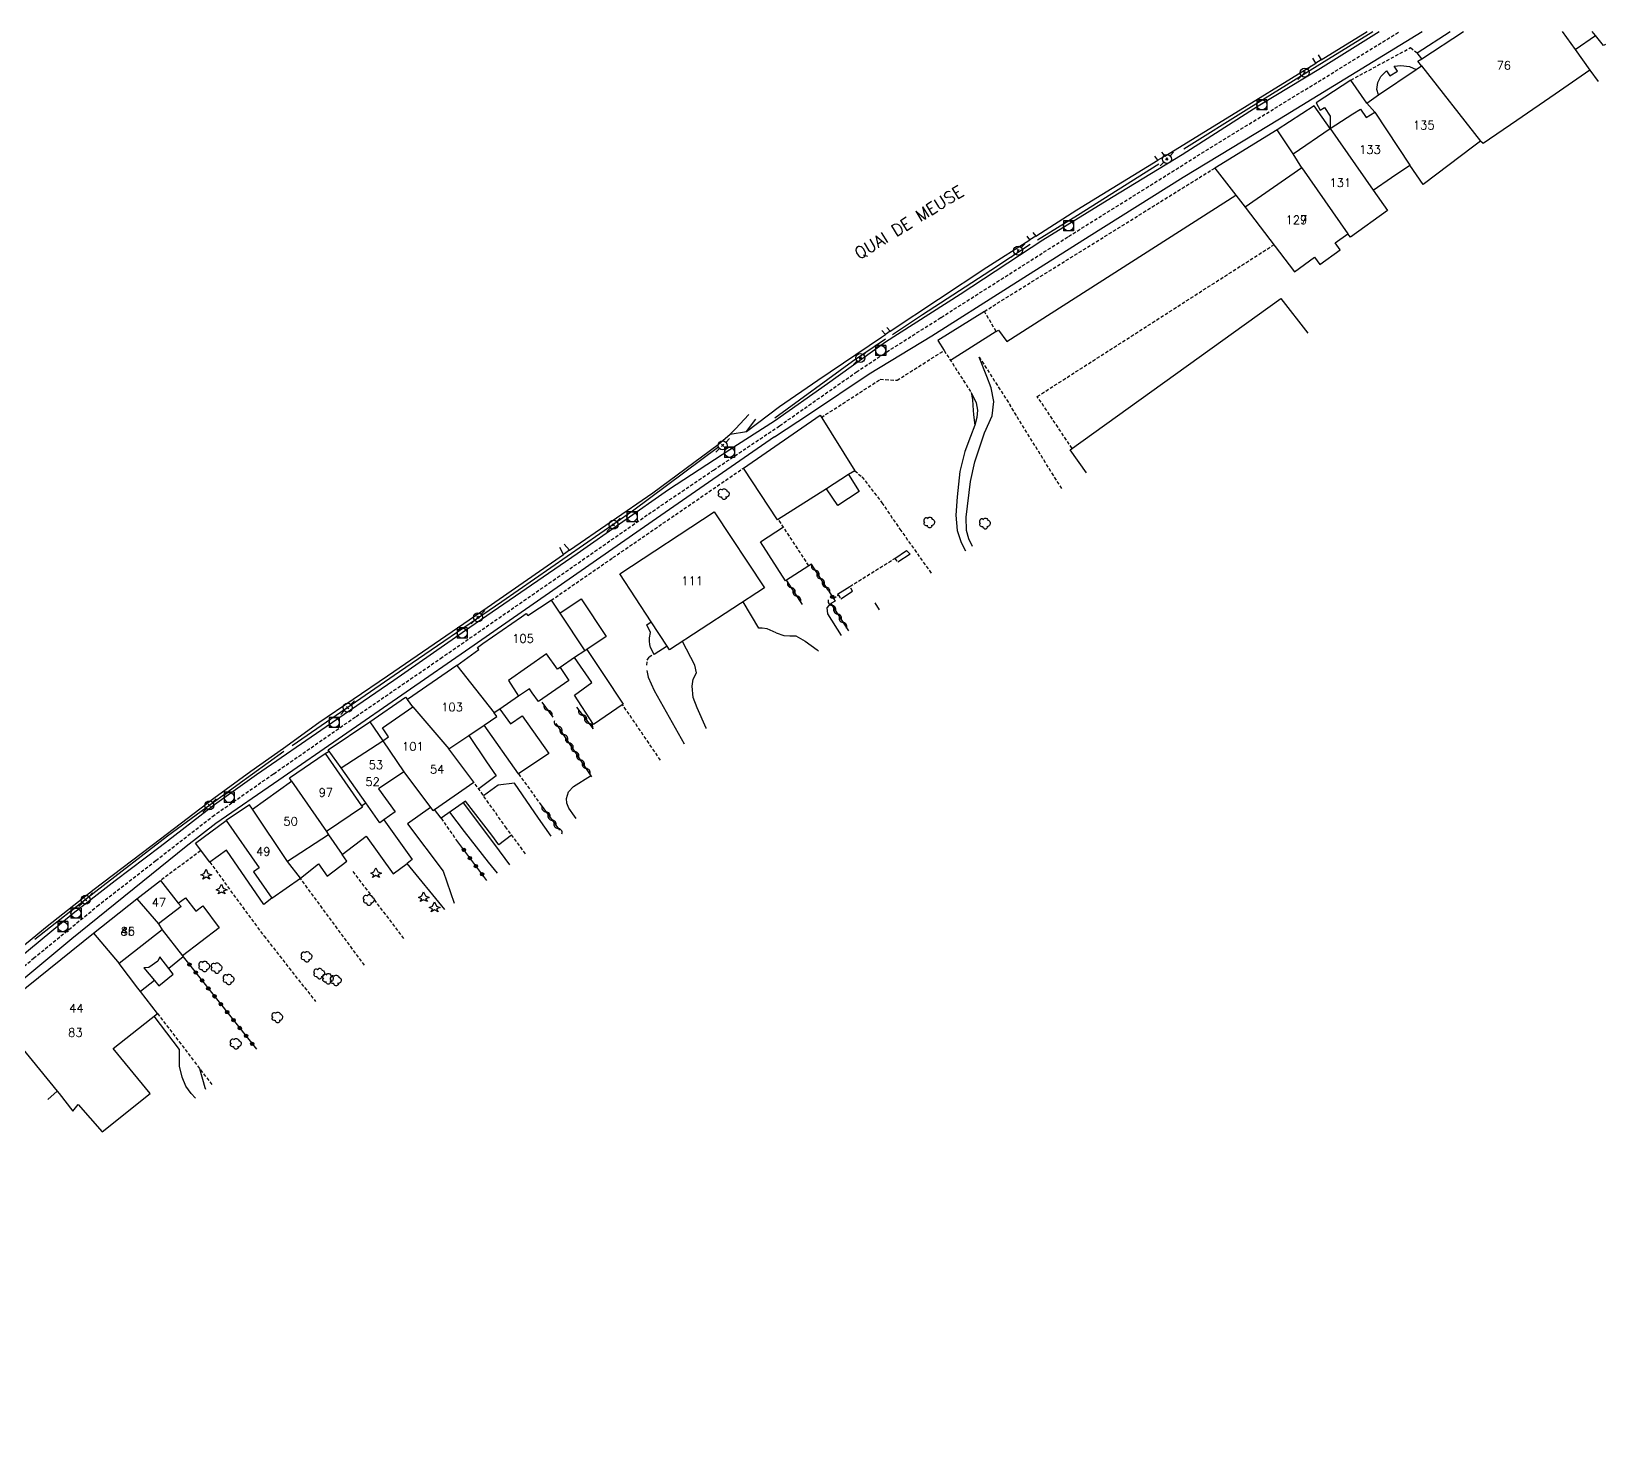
# Model space of a CAD drawing. Header units: millimetres. Extents: x 185031 to 186000, y 126999 to 128001.
# Drawn here: x 185646.1 to 185879.4, y 127792.4 to 128000 of the extents above; entities that cross this region are included whole.
import ezdxf
from ezdxf.enums import TextEntityAlignment as Align

# ---------------------------------------------------------------- set-up
doc = ezdxf.new("R2010")
doc.units = ezdxf.units.MM
doc.linetypes.add('DASHED', pattern=[0.75, 0.5, -0.25])
doc.layers.get('0').update_dxf_attribs({"linetype": 'CONTINUOUS'})
for name, color, linetype in [('W0001', 6, 'DASHED'), ('W0006', 2, 'CONTINUOUS'), ('W0008', 7, 'CONTINUOUS'), ('W0010', 4, 'CONTINUOUS'), ('W0014', 7, 'CONTINUOUS'), ('W0017', 7, 'CONTINUOUS'), ('W0101', 7, 'CONTINUOUS'), ('W0104', 1, 'CONTINUOUS'), ('W0105', 7, 'CONTINUOUS'), ('W0112', 1, 'DASHED'), ('W0211', 2, 'CONTINUOUS'), ('W0300', 7, 'CONTINUOUS'), ('W0303', 7, 'CONTINUOUS'), ('W0310', 3, 'CONTINUOUS'), ('W0323', 7, 'CONTINUOUS'), ('W0420', 7, 'CONTINUOUS'), ('W0473', 7, 'CONTINUOUS'), ('W0510', 5, 'CONTINUOUS'), ('W0989', 7, 'CONTINUOUS'), ('W0991', 7, 'CONTINUOUS'), ('W1102', 7, 'CONTINUOUS')]:
    doc.layers.add(name, color=color, linetype=linetype)
doc.styles.get("Standard").update_dxf_attribs({"font": 'romans.shx', "width": 0.85})

# ---------------------------------------------------------------- blocks, each defined once
blk = doc.blocks.new('T473')
for p, q in [((-0.166667, 0.166667), (0.166667, -0.166667)), ((-0.166667, -0.166667), (0.166667, 0.166667)), ((0.500001, 0.500001), (1.000002, 1.000002)), ((-1.000002, -1.000002), (-0.500001, -0.500001))]:
    blk.add_line(p, q)
blk.add_ellipse((0, 0), major_axis=(0.471405, 0.471405), ratio=1, start_param=5.4977871438, end_param=11.780972451)
blk = doc.blocks.new('T420')
for p, q in [((0.75, 0.75), (-0.75, 0.75)), ((-0.75, 0.75), (-0.75, -0.75)), ((0.75, 0.75), (0.75, -0.75)), ((0.75, -0.75), (-0.75, -0.75))]:
    blk.add_line(p, q)
blk.add_ellipse((0, 0), major_axis=(-0.53, 0.53), ratio=1, start_param=3.926991, end_param=10.210176)
blk = doc.blocks.new('T300')
for p, q in [((-0.8, 0.51), (-0.86, 0.34)), ((-0.86, 0.34), (-0.86, 0.17)), ((-0.86, 0.17), (-0.74, 0.06)), ((-0.69, 0.63), (-0.8, 0.51)), ((-0.8, -0.06), (-0.74, 0.06)), ((-0.74, 0.06), (-0.69, 0.11)), ((-0.57, 0.69), (-0.69, 0.63)), ((-0.46, 0.69), (-0.57, 0.69)), ((-0.29, 0.63), (-0.46, 0.69)), ((-0.29, 0.63), (-0.17, 0.74)), ((-0.23, 0.57), (-0.29, 0.63)), ((-0.17, 0.74), (-0.06, 0.8)), ((-0.06, 0.8), (0.06, 0.8)), ((0.06, 0.8), (0.23, 0.74)), ((0.23, 0.74), (0.34, 0.63)), ((0.34, 0.63), (0.4, 0.51)), ((0.46, 0.46), (0.34, 0.46)), ((0.4, 0.51), (0.4, 0.46)), ((0.57, 0.4), (0.46, 0.46)), ((0.57, 0.4), (0.69, 0.29)), ((0.69, 0.29), (0.74, 0.17)), ((0.74, 0.06), (0.69, -0.17)), ((0.74, 0.17), (0.74, 0.06)), ((-0.8, -0.17), (-0.8, -0.06)), ((-0.8, -0.23), (-0.8, -0.17)), ((-0.74, -0.34), (-0.8, -0.23)), ((-0.69, -0.4), (-0.74, -0.34)), ((-0.51, -0.46), (-0.69, -0.4)), ((-0.4, -0.46), (-0.51, -0.46)), ((-0.4, -0.46), (-0.34, -0.46)), ((-0.34, -0.46), (-0.34, -0.4)), ((-0.34, -0.51), (-0.34, -0.46)), ((-0.29, -0.63), (-0.34, -0.51)), ((-0.17, -0.74), (-0.29, -0.63)), ((-0.06, -0.8), (-0.17, -0.74)), ((0.06, -0.8), (-0.06, -0.8)), ((0.17, -0.74), (0.06, -0.8)), ((0.23, -0.69), (0.17, -0.74)), ((0.29, -0.46), (0.23, -0.46)), ((0.29, -0.63), (0.23, -0.69)), ((0.46, -0.4), (0.29, -0.46)), ((0.34, -0.51), (0.29, -0.63)), ((0.34, -0.51), (0.34, -0.46)), ((0.57, -0.34), (0.46, -0.4)), ((0.63, -0.29), (0.57, -0.34)), ((0.69, -0.17), (0.63, -0.29))]:
    blk.add_line(p, q)
blk = doc.blocks.new('T303')
for p, q in [((-0.77, 0), (-0.28, 0.21)), ((-0.28, -0.21), (-0.77, 0)), ((-0.28, 0.21), (0, 0.83)), ((0, 0.83), (0.28, 0.21)), ((0.28, 0.21), (0.83, 0)), ((0.83, 0), (0.28, -0.21)), ((-0.49, -0.63), (-0.28, -0.21)), ((0, -0.35), (-0.49, -0.63)), ((0.56, -0.63), (0, -0.35)), ((0.28, -0.21), (0.56, -0.63))]:
    blk.add_line(p, q)
blk = doc.blocks.new('t310o')
at = {"color": 0, "linetype": 'Continuous'}
for centre, start, end in [((-0.5, 0.38), 216.8699, 323.1304), ((0.5, -0.37), 36.8699, 143.1303)]:
    blk.add_arc(centre, 0.625, start, end, dxfattribs=at)
blk = doc.blocks.new('t323o')
at = {"color": 0, "linetype": 'Continuous'}
for radius in [0.25, 0.15]:
    blk.add_circle((0, 0), radius, dxfattribs=at)

msp = doc.modelspace()

# ---------------------------------------------------------------- linework, layer by layer
at = {"layer": 'W0001'}
msp.add_lwpolyline([(185639.78, 127857), (185646.39, 127862.54), (185655.84, 127870.27), (185664.52, 127877.04), (185672.92, 127883.59), (185681.99, 127889.92), (185694.21, 127898.42), (185706.72, 127907.01), (185723.42, 127918.59), (185737.54, 127928.41), (185747.22, 127934.96), (185757, 127941.52), (185768.36, 127949.48), (185772.87, 127952.47), (185780.95, 127957.59), (185799.85, 127969.61), (185821.49, 127983.14), (185839.38, 127994.1), (185848.93, 128000)], dxfattribs=at)
at = {"layer": 'W0006'}
msp.add_lwpolyline([(185789.11, 127955.51), (185789.46, 127955.7), (185790.68, 127954.03), (185824.66, 127975.71)], dxfattribs=at)
at = {"layer": 'W0008'}
for points in [[(185756.25, 127942.26), (185764.08, 127947.79), (185772.72, 127953.96), (185783.77, 127961.06), (185796.04, 127969.12), (185806.2, 127975.36), (185816.67, 127981.76), (185827.95, 127988.95), (185837.21, 127994.57), (185845.91, 128000)], [(185569.38, 127792.35), (185581.05, 127804.14), (185590.27, 127813.32), (185599.12, 127821.76), (185609.92, 127832.41), (185623.08, 127844.34), (185628.34, 127849.11), (185635.97, 127855.79), (185645.65, 127863.75), (185652.28, 127869.24), (185658.51, 127874.1), (185665.16, 127879.13), (185673.2, 127885.36), (185679.45, 127889.78), (185689.75, 127896.91), (185699.79, 127903.77), (185711.05, 127911.66), (185726.99, 127922.57), (185740.5, 127932.05), (185750.73, 127938.75), (185756.25, 127942.26)]]:
    msp.add_lwpolyline(points, dxfattribs=at)
at = {"layer": 'W0010'}
for points in [[(185816.92, 127982.61), (185826.58, 127988.61), (185837.72, 127995.57), (185844.93, 128000)], [(185795.21, 127969.09), (185801.16, 127972.77), (185813.2, 127980.35)], [(185773.71, 127955.05), (185778.2, 127958), (185782.67, 127960.95), (185788.33, 127964.62), (185794.14, 127968.43)], [(185756.27, 127942.72), (185767.81, 127951.08), (185772.71, 127954.43)], [(185747.97, 127938.41), (185735.19, 127928.87), (185715.83, 127915.39), (185700.63, 127905.01), (185684.75, 127894.05)], [(185683.48, 127893.2), (185676.51, 127888.18), (185671.26, 127884.29), (185666.23, 127880.63), (185655.61, 127872.44), (185646.58, 127865.32)]]:
    msp.add_lwpolyline(points, dxfattribs=at)
at = {"layer": 'W0014'}
for points in [[(185831.12, 127987.03), (185852.24, 128000)], [(185756.23, 127939.86), (185761.43, 127943.29), (185770.26, 127949.2), (185779.59, 127954.84), (185790.77, 127961.96), (185802.89, 127969.65), (185816.81, 127978.37), (185831.12, 127987.03)], [(185756.23, 127939.86), (185738.74, 127927.78), (185711.08, 127908.54), (185682.73, 127888.95), (185673.39, 127882.54), (185668.99, 127879.1), (185652.08, 127865.44), (185635.67, 127851.79), (185623.05, 127840.41), (185612.27, 127830.26), (185600.26, 127818.81), (185589.55, 127808.17), (185573.27, 127792.36)], [(185689.64, 127892.89), (185690.2, 127893.26)]]:
    msp.add_lwpolyline(points, dxfattribs=at)
at = {"layer": 'W0017'}
for points in [[(185785.59, 127923.63), (185785.06, 127924.76), (185784.71, 127926.01), (185784.67, 127927.98), (185785.31, 127933.26), (185785.95, 127936.17), (185787.35, 127940.49), (185788.5, 127942.97), (185788.77, 127945.11), (185788.35, 127947.14), (185787.73, 127948.82), (185786.58, 127951.71)], [(185785.41, 127946.44), (185786.14, 127944.94), (185786.35, 127943.81), (185786.26, 127942.77), (185785.93, 127941.62), (185785.3, 127939.91), (185784.45, 127937.69), (185783.72, 127934.76), (185783.32, 127930.98), (185783.14, 127928.24), (185783.33, 127926), (185783.93, 127924.19), (185784.58, 127922.95)], [(185752.41, 127943.21), (185750.47, 127941.09), (185749.68, 127940.29)], [(185752.09, 127940.67), (185753.46, 127942.49)], [(185756.49, 127910.79), (185755.14, 127911.41), (185754.43, 127911.52), (185753.92, 127911.49), (185751.57, 127915.39)], [(185766.18, 127910.41), (185764.14, 127913.64), (185764.03, 127914.52), (185764.57, 127915.15)], [(185756.49, 127910.79), (185757.61, 127910.4), (185758.53, 127910.38), (185759.41, 127910.37), (185760.79, 127909.59), (185762.55, 127908.31), (185762.78, 127908.09)], [(185746.11, 127896.62), (185746.09, 127896.66), (185744.77, 127899.67), (185744.16, 127901.24), (185744.03, 127902.88), (185744.18, 127903.96), (185744.67, 127904.89), (185744.41, 127906.03), (185742.62, 127909.54)], [(185737.31, 127905.23), (185737.51, 127904.26), (185738.4, 127902.27), (185742.85, 127894.36)], [(185723.11, 127880.67), (185721.23, 127883.32), (185717.69, 127888.49), (185715.25, 127888.21), (185713.12, 127886.62)], [(185726.83, 127883.26), (185726.57, 127883.62), (185725.77, 127884.82), (185725.46, 127885.56), (185725.38, 127886.25), (185725.69, 127887.24), (185726.45, 127888.02), (185728.95, 127889.62)], [(185710.09, 127885.58), (185714.73, 127879.42), (185716.97, 127876.41)], [(185715.16, 127875.16), (185713.82, 127876.81), (185710.26, 127881.36), (185708.12, 127884.23)], [(185668.04, 127848.99), (185664.25, 127853.95)], [(185670.4, 127841.82), (185669.74, 127842.47), (185668.95, 127843.58), (185668.44, 127844.92), (185668.02, 127846.52), (185668.04, 127848.99)]]:
    msp.add_lwpolyline(points, dxfattribs=at)
at = {"layer": 'W0101'}
for points in [[(185852.17, 127994.91), (185851.61, 127995.59), (185852.19, 127995.96), (185858.39, 128000)], [(185873.04, 128000), (185874.93, 127997.34), (185877.12, 127994.24), (185871.98, 127990.71), (185866.32, 127986.82), (185861.32, 127983.39), (185860.92, 127983.73)], [(185845.26, 127988.02), (185844.06, 127989.35), (185845.8, 127990.6), (185851.39, 127994.38), (185852.17, 127994.91)], [(185838.61, 127985.63), (185841.99, 127987.79), (185843.12, 127988.49), (185843.97, 127987.24), (185845.26, 127988.02)], [(185834.43, 127979.79), (185833.13, 127981.85), (185838.61, 127985.63)], [(185860.92, 127983.73), (185859.94, 127983), (185852.4, 127977.29), (185850.44, 127980.19)], [(185834.43, 127979.79), (185826.02, 127973.96), (185833.32, 127964.33), (185836.31, 127966.51), (185837.11, 127965.46), (185840.11, 127967.59), (185839.36, 127968.63), (185841.24, 127969.97)], [(185844.98, 127976.47), (185847.7, 127978.33), (185850.44, 127980.19)], [(185844.98, 127976.47), (185847.1, 127973.46), (185841.65, 127969.49), (185841.24, 127969.97)], [(185802.5, 127934.52), (185800.07, 127937.95), (185831.31, 127960.42), (185835.29, 127955.24)], [(185751.62, 127935.24), (185762.99, 127943.07)], [(185762.99, 127943.07), (185768.14, 127934.85), (185767.23, 127934.27), (185763.95, 127932.18), (185756.68, 127927.55), (185751.62, 127935.24)], [(185718.71, 127913.18), (185719.43, 127913.68), (185719.68, 127913.38), (185723.13, 127915.64)], [(185723.13, 127915.64), (185724.42, 127913.72), (185728.11, 127908.13), (185726.61, 127907.13), (185724.46, 127905.68), (185724.06, 127905.41), (185722.42, 127907.68)], [(185713.02, 127909.22), (185718.71, 127913.18)], [(185709.16, 127905.97), (185712.42, 127908.32), (185712.2, 127908.65), (185713.02, 127909.22)], [(185722.42, 127907.68), (185716.78, 127903.75)], [(185709.16, 127905.97), (185701.81, 127900.94)], [(185716.78, 127903.75), (185718.27, 127901.44), (185715.52, 127899.5), (185714.7, 127898.93)], [(185698.18, 127894.8), (185699.03, 127895.4), (185698.12, 127896.7), (185702.64, 127899.85)], [(185702.64, 127899.85), (185701.81, 127900.94)], [(185707.98, 127893.63), (185710.9, 127895.58), (185713.18, 127897.11), (185715.07, 127898.38), (185714.7, 127898.93)], [(185701.29, 127890.21), (185697.51, 127887.68), (185699.99, 127884.25), (185698.3, 127883.06), (185697.73, 127882.65), (185695.66, 127885.6), (185692.01, 127890.79), (185698.18, 127894.8)], [(185684.65, 127888.81), (185684.31, 127889.29), (185689.64, 127892.89)], [(185689.64, 127892.89), (185695.01, 127885.14), (185695.14, 127884.96), (185689.82, 127881.37)], [(185701.29, 127890.21), (185705.23, 127884.9), (185705.57, 127884.44), (185705.84, 127884.63), (185711.67, 127888.66), (185707.98, 127893.63)], [(185678.84, 127884.67), (185684.65, 127888.81)], [(185678.84, 127884.67), (185678.4, 127885.3), (185674.93, 127882.98)], [(185674.93, 127882.98), (185679.86, 127875.98), (185679, 127875.36), (185681.69, 127871.46), (185685.94, 127874.4), (185684.04, 127876.9)], [(185689.82, 127881.37), (185690.13, 127880.87), (185684.04, 127876.9)], [(185661.7, 127871.36), (185665.19, 127874.07)], [(185665.19, 127874.07), (185667.84, 127870.74), (185668.25, 127870.24), (185664.92, 127867.63)], [(185655.26, 127866.26), (185661.7, 127871.36)], [(185664.92, 127867.63), (185665.45, 127866.78), (185659.1, 127861.75)], [(185640.43, 127854.33), (185655.26, 127866.26)], [(185640.43, 127854.33), (185649.9, 127842.82), (185650.18, 127842.48), (185652.23, 127839.88), (185653.02, 127840.87), (185656.54, 127836.81), (185663.66, 127842.48), (185658.19, 127849.14), (185664.75, 127854.35), (185662.23, 127857.6), (185661.84, 127858.11), (185659.1, 127861.75)]]:
    msp.add_lwpolyline(points, dxfattribs=at)
msp.add_lwpolyline([(185740.68, 127908.27), (185740.32, 127908.83), (185737.95, 127912.45), (185733.32, 127919.54), (185747.31, 127928.76), (185754.74, 127917.47)], close=True, dxfattribs=at)
at = {"layer": 'W0104'}
for points in [[(185852.19, 127995.96), (185851.53, 127996.84), (185856.39, 128000)], [(185877.96, 127999.39), (185877.46, 128000)], [(185874.93, 127997.34), (185877.96, 127999.39)], [(185879.45, 127998.09), (185879.16, 127997.9), (185877.96, 127999.39)], [(185845.8, 127990.6), (185845.56, 127991.38), (185845.68, 127992.41), (185846.11, 127993.32), (185846.96, 127994.14), (185847.48, 127993.41), (185848.6, 127994.12), (185848.11, 127994.87), (185849.09, 127994.97), (185850.37, 127994.79), (185851.39, 127994.38)], [(185844.06, 127989.35), (185841.71, 127992.8), (185836.54, 127989.43), (185837.16, 127988.35), (185837.79, 127988.74), (185838.61, 127987.42), (185838.61, 127985.63), (185836.23, 127988.95), (185830.77, 127985.41)], [(185877.12, 127994.24), (185878.36, 127992.58)], [(185830.77, 127985.41), (185821.5, 127979.75), (185826.02, 127973.96)], [(185833.13, 127981.85), (185830.77, 127985.41)], [(185767.23, 127934.27), (185768.79, 127931.78), (185765.61, 127929.71), (185763.95, 127932.18)], [(185761.33, 127920.77), (185757.87, 127918.54), (185754.17, 127924.32), (185757.58, 127926.52)], [(185724.42, 127913.72), (185727.57, 127915.86), (185731.27, 127910.25), (185728.41, 127908.34)], [(185740.32, 127908.83), (185738.41, 127907.62), (185737.86, 127908.64), (185737.75, 127909.09), (185737.71, 127909.58), (185737.71, 127910.07), (185737.88, 127910.88), (185737.31, 127912.01), (185737.95, 127912.45)], [(185728.41, 127908.34), (185730.91, 127904.63), (185733.79, 127900.23), (185729.39, 127897.22), (185726.58, 127901.55), (185729.16, 127903.45), (185726.61, 127907.13)], [(185728.41, 127908.34), (185728.11, 127908.13)], [(185724.46, 127905.68), (185725.77, 127903.74), (185721.24, 127900.61), (185720.31, 127901.9), (185719.9, 127902.51), (185718.27, 127901.44)], [(185696.26, 127897.61), (185701.52, 127901.28), (185701.81, 127900.94)], [(185715.52, 127899.5), (185717.1, 127897.33), (185718.82, 127898.52), (185722.79, 127892.91), (185718.29, 127889.88), (185713.18, 127897.11)], [(185692.01, 127890.79), (185690.06, 127893.46), (185696.26, 127897.61)], [(185696.26, 127897.61), (185698.18, 127894.8)], [(185710.9, 127895.58), (185713.56, 127891.66), (185714.97, 127889.59), (185712.39, 127887.65)], [(185695.01, 127885.14), (185695.66, 127885.6)], [(185717.26, 127880.82), (185715.37, 127879.35), (185714.32, 127880.78), (185710.45, 127885.83), (185706.84, 127883.34), (185705.84, 127884.63)], [(185681.69, 127871.46), (185680.52, 127870.54), (185674.97, 127878.6), (185672.5, 127876.8), (185670.38, 127879.62), (185674.93, 127882.98)], [(185698.3, 127883.06), (185702.54, 127877.21), (185701.76, 127876.62)], [(185705.23, 127884.9), (185701.81, 127882.48), (185707.14, 127875.46), (185708.73, 127870.7)], [(185690.13, 127880.87), (185692.12, 127877.95)], [(185692.12, 127877.95), (185695.71, 127880.64), (185699.68, 127875.06), (185701.76, 127876.62)], [(185685.94, 127874.4), (185688.64, 127876.55), (185689.94, 127874.74), (185692.81, 127876.95), (185692.12, 127877.95)], [(185707.37, 127869.76), (185701.76, 127876.62)], [(185667.84, 127870.74), (185668.89, 127871.52), (185670.45, 127869.53), (185671.48, 127870.34), (185673.9, 127867.05), (185668.47, 127862.91)], [(185665.45, 127866.78), (185668.47, 127862.91)], [(185666.43, 127861.03), (185665.11, 127862.74), (185664.8, 127862.13), (185663.47, 127861.2), (185662.76, 127861.11), (185664.3, 127859.25)], [(185668.47, 127862.91), (185668.57, 127862.78), (185666.43, 127861.03)], [(185664.3, 127859.25), (185664.97, 127858.44), (185667.09, 127860.21), (185666.43, 127861.03)], [(185664.3, 127859.25), (185662.23, 127857.6)], [(185649.9, 127842.82), (185648.5, 127841.62)]]:
    msp.add_lwpolyline(points, dxfattribs=at)
at = {"layer": 'W0105'}
for points in [[(185836.83, 127996.54), (185837.3, 127995.81), (185836.51, 127995.32), (185836.04, 127996.04)], [(185813.62, 127982.11), (185814.11, 127981.53), (185813.07, 127980.9), (185812.63, 127981.52)], [(185794.55, 127970.18), (185794.97, 127969.65), (185794.09, 127969.09), (185793.69, 127969.62)], [(185787.36, 127958.49), (185780.45, 127954.18), (185781.39, 127952.68)], [(185772.88, 127956.09), (185773.4, 127955.54), (185772.69, 127955.07), (185772.17, 127955.63)], [(185789.11, 127955.51), (185782.33, 127951.22)], [(185725.08, 127923.95), (185725.86, 127923.05), (185724.97, 127922.43), (185724.39, 127923.45)], [(185774.08, 127921.85), (185775.8, 127923.04), (185776.35, 127922.46), (185774.51, 127921.29)], [(185765.71, 127916.41), (185765.57, 127916.54), (185767.42, 127917.69)], [(185766.05, 127915.84), (185767.82, 127917)]]:
    msp.add_lwpolyline(points, dxfattribs=at)
at = {"layer": 'W0112'}
for points in [[(185841.71, 127992.8), (185850.55, 127997.6), (185851.53, 127996.84)], [(185789.11, 127955.51), (185787.36, 127958.49), (185821.5, 127979.75)], [(185800.36, 127938.16), (185795.2, 127945.86), (185830.26, 127968.36)], [(185763.19, 127942.76), (185771.92, 127948.41), (185774.41, 127948.28), (185781.39, 127952.68), (185785.41, 127946.44)], [(185786.58, 127951.71), (185791.16, 127944.59)], [(185798.84, 127932.21), (185796.41, 127936.03), (185791.16, 127944.59)], [(185723.13, 127915.64), (185732.29, 127921.96), (185751.62, 127935.24)], [(185768.14, 127934.85), (185769.21, 127933.94), (185772.15, 127930.11), (185774.82, 127926.21), (185779.56, 127919.52)], [(185761.33, 127920.77), (185756.82, 127927.64)], [(185767.82, 127917), (185767.42, 127917.69), (185774.08, 127921.85), (185774.51, 127921.29)], [(185764.98, 127915.92), (185765.71, 127916.41), (185766.05, 127915.84)], [(185737.33, 127906.01), (185737.38, 127906.77), (185737.65, 127907.23), (185738.38, 127907.68)], [(185739.33, 127891.93), (185733.7, 127900.17)], [(185718.29, 127889.88), (185721.49, 127885.45)], [(185719.33, 127878.05), (185716.49, 127881.85), (185711.67, 127888.66)], [(185709.29, 127879.81), (185706.84, 127883.34)], [(185671.16, 127878.5), (185665.19, 127874.07)], [(185672.5, 127876.8), (185680.55, 127865.85), (185688.2, 127856.12)], [(185695.47, 127861.5), (185685.94, 127874.4)], [(185693.71, 127875.42), (185701.23, 127865.5)], [(185664.75, 127854.35), (185672.85, 127843.79)]]:
    msp.add_lwpolyline(points, dxfattribs=at)
at = {"layer": 'W0211'}
for points in [[(185785.41, 127946.44), (185785.6, 127945.42), (185785.62, 127944.52), (185785.75, 127943.15), (185785.93, 127941.62)], [(185671.94, 127843.06), (185671.85, 127843.32), (185671.03, 127846.17)]]:
    msp.add_lwpolyline(points, dxfattribs=at)
at = {"layer": 'W0310'}
for points in [[(185764.18, 127917.12), (185761.71, 127920.99), (185761.33, 127920.77)], [(185760.37, 127915), (185758.02, 127918.64)], [(185764.57, 127915.15), (185767.2, 127911.1)], [(185771.11, 127915.24), (185771.75, 127914.2)], [(185723.4, 127898.29), (185721.79, 127900.55)], [(185726.9, 127899.79), (185729.34, 127896.55)], [(185729.14, 127889.45), (185723.89, 127897.38)], [(185721.49, 127885.45), (185724.34, 127881.52)]]:
    msp.add_lwpolyline(points, dxfattribs=at)
at = {"layer": 'W0323'}
for points in [[(185764.18, 127917.12), (185764.98, 127915.92), (185765.22, 127915.53), (185764.57, 127915.15)], [(185713.58, 127874.07), (185709.29, 127879.81)], [(185668.57, 127862.78), (185679.43, 127849.08)]]:
    msp.add_lwpolyline(points, dxfattribs=at)
at = {"layer": 'W0510'}
for points in [[(185837.3, 127995.81), (185844.1, 128000)], [(185814.11, 127981.53), (185822.69, 127986.79), (185836.51, 127995.32)], [(185794.97, 127969.65), (185801.05, 127973.53), (185813.07, 127980.9)], [(185773.4, 127955.54), (185787.71, 127965.02), (185794.09, 127969.09)], [(185757, 127944.36), (185762.68, 127948.28), (185772.09, 127954.68), (185772.69, 127955.07)], [(185752.09, 127940.67), (185757, 127944.36)], [(185725.86, 127923.05), (185738.21, 127931.58), (185747.88, 127938.74), (185749.68, 127940.29)], [(185749.68, 127940.29), (185752.09, 127940.67)], [(185623.77, 127846.4), (185627.61, 127849.94), (185634.37, 127855.8), (185640.24, 127860.62), (185648.39, 127867.29), (185655.37, 127872.81), (185665.19, 127880.26), (185673.11, 127886.27), (185678.62, 127890.27), (185683.42, 127893.69), (185688.67, 127897.49), (185698.88, 127904.45), (185713.66, 127914.58), (185724.97, 127922.43)]]:
    msp.add_lwpolyline(points, dxfattribs=at)
at = {"layer": 'W1102'}
for points in [[(185852.17, 127994.91), (185860.92, 127983.73)], [(185845.26, 127988.02), (185850.44, 127980.19)], [(185838.61, 127985.63), (185844.98, 127976.47)], [(185834.43, 127979.79), (185841.24, 127969.97)], [(185709.16, 127905.97), (185714.7, 127898.93)], [(185702.64, 127899.85), (185707.98, 127893.63)], [(185698.18, 127894.8), (185701.29, 127890.21)], [(185684.65, 127888.81), (185689.82, 127881.37)], [(185684.04, 127876.9), (185678.84, 127884.67)], [(185661.7, 127871.36), (185664.92, 127867.63)], [(185655.26, 127866.26), (185659.1, 127861.75)]]:
    msp.add_lwpolyline(points, dxfattribs=at)

# ---------------------------------------------------------------- block references
at = {"layer": 'W0300'}
for p in [(185748.76, 127931.38), (185779.24, 127927.16), (185787.49, 127927.01), (185696.13, 127871.18), (185671.75, 127861.31), (185673.58, 127861.09), (185686.91, 127862.76), (185675.35, 127859.39), (185688.78, 127860.26), (185690.09, 127859.48), (185691.24, 127859.24), (185682.58, 127853.77), (185676.41, 127849.85)]:
    msp.add_blockref('T300', p, dxfattribs=at)
at = {"layer": 'W0303'}
for p in [(185697.14, 127875.15), (185671.97, 127874.92), (185674.24, 127872.71), (185704.21, 127871.57), (185705.83, 127870.07)]:
    msp.add_blockref('T303', p, dxfattribs=at)
at = {"layer": 'W0310'}
for p, rotation in [((185762.28, 127920.11), 122.5343418169497), ((185758.74, 127917.52), 122.7987902288409), ((185763.08, 127918.84), 122.5343418169497), ((185763.89, 127917.58), 122.5343418169497), ((185759.56, 127916.26), 122.7987902288409), ((185764.75, 127914.88), 302.9800594879653), ((185765.57, 127913.62), 302.9800594879653), ((185766.38, 127912.36), 302.9800594879653), ((185722.66, 127899.33), 125.5832172012272), ((185727.8, 127898.59), 307.0565281895503), ((185724.17, 127896.95), 123.5581114132086), ((185728.7, 127897.39), 307.0565281895503), ((185725, 127895.7), 123.5581114132086), ((185725.83, 127894.45), 123.5581114132086), ((185726.66, 127893.2), 123.5581114132086), ((185727.49, 127891.95), 123.5581114132086), ((185728.31, 127890.7), 123.5581114132086), ((185722.37, 127884.24), 305.8786845797348), ((185723.25, 127883.02), 305.8786845797348), ((185724.13, 127881.81), 305.8786845797348)]:
    msp.add_blockref('t310o', p, dxfattribs=dict(at, rotation=rotation))
at = {"layer": 'W0323'}
for p, rotation in [((185764.81, 127916.17), 303.4043054089669), ((185710.19, 127878.61), 126.7707242565618), ((185711.09, 127877.41), 126.7707242565618), ((185711.98, 127876.21), 126.7707242565618), ((185712.88, 127875), 126.7707242565618), ((185669.5, 127861.61), 308.3986348582629), ((185670.44, 127860.43), 308.3986348582629), ((185671.37, 127859.26), 308.3986348582629), ((185672.3, 127858.08), 308.3986348582629), ((185673.23, 127856.9), 308.3986348582629), ((185674.16, 127855.73), 308.3986348582629), ((185675.09, 127854.55), 308.3986348582629), ((185676.03, 127853.38), 308.3986348582629), ((185676.96, 127852.2), 308.3986348582629), ((185677.89, 127851.03), 308.3986348582629), ((185678.82, 127849.85), 308.3986348582629)]:
    msp.add_blockref('t323o', p, dxfattribs=dict(at, rotation=rotation))
at = {"layer": 'W0420'}
for p in [(185828.49, 127989.13), (185799.82, 127971.17), (185771.98, 127952.68), (185749.58, 127937.58), (185735.12, 127928.03), (185709.94, 127910.78), (185690.95, 127897.51), (185675.4, 127886.41), (185652.68, 127869.22), (185650.72, 127867.23)]:
    msp.add_blockref('T420', p, dxfattribs=at)
at = {"layer": 'W0473'}
for p in [(185834.82, 127993.89), (185814.41, 127981.08), (185792.36, 127967.51), (185768.96, 127951.59), (185748.55, 127938.61), (185732.37, 127926.83), (185712.28, 127913.13), (185692.96, 127899.72), (185672.46, 127885.21), (185654.12, 127871.23)]:
    msp.add_blockref('T473', p, dxfattribs=at)

# ---------------------------------------------------------------- texts
at = {"layer": 'W0989'}
msp.add_text('QUAI DE MEUSE', height=1.75, rotation=31.7061, dxfattribs=at).set_placement((185768.32, 127966.86), align=Align.MIDDLE_LEFT)
at = {"layer": 'W0991'}
for s, p in [('76', (185864.37, 127994.96)), ('135', (185852.49, 127986.1)), ('133', (185844.52, 127982.48)), ('131', (185840.12, 127977.56)), ('129', (185833.63, 127972.06)), ('127', (185833.63, 127972.06)), ('111', (185744.03, 127918.52)), ('105', (185718.95, 127909.97)), ('103', (185708.44, 127899.8)), ('101', (185702.62, 127893.96)), ('53', (185697.14, 127891.23)), ('54', (185706.22, 127890.58)), ('97', (185689.72, 127887.13)), ('52', (185696.65, 127888.72)), ('50', (185684.49, 127882.85)), ('49', (185680.44, 127878.38)), ('47', (185664.97, 127870.85)), ('85', (185660.36, 127866.55)), ('46', (185660.36, 127866.55)), ('44', (185652.74, 127855.13)), ('83', (185652.59, 127851.53))]:
    msp.add_text(s, height=1.25, dxfattribs=at).set_placement(p, align=Align.MIDDLE_CENTER)

doc.saveas('drawing.dxf')
